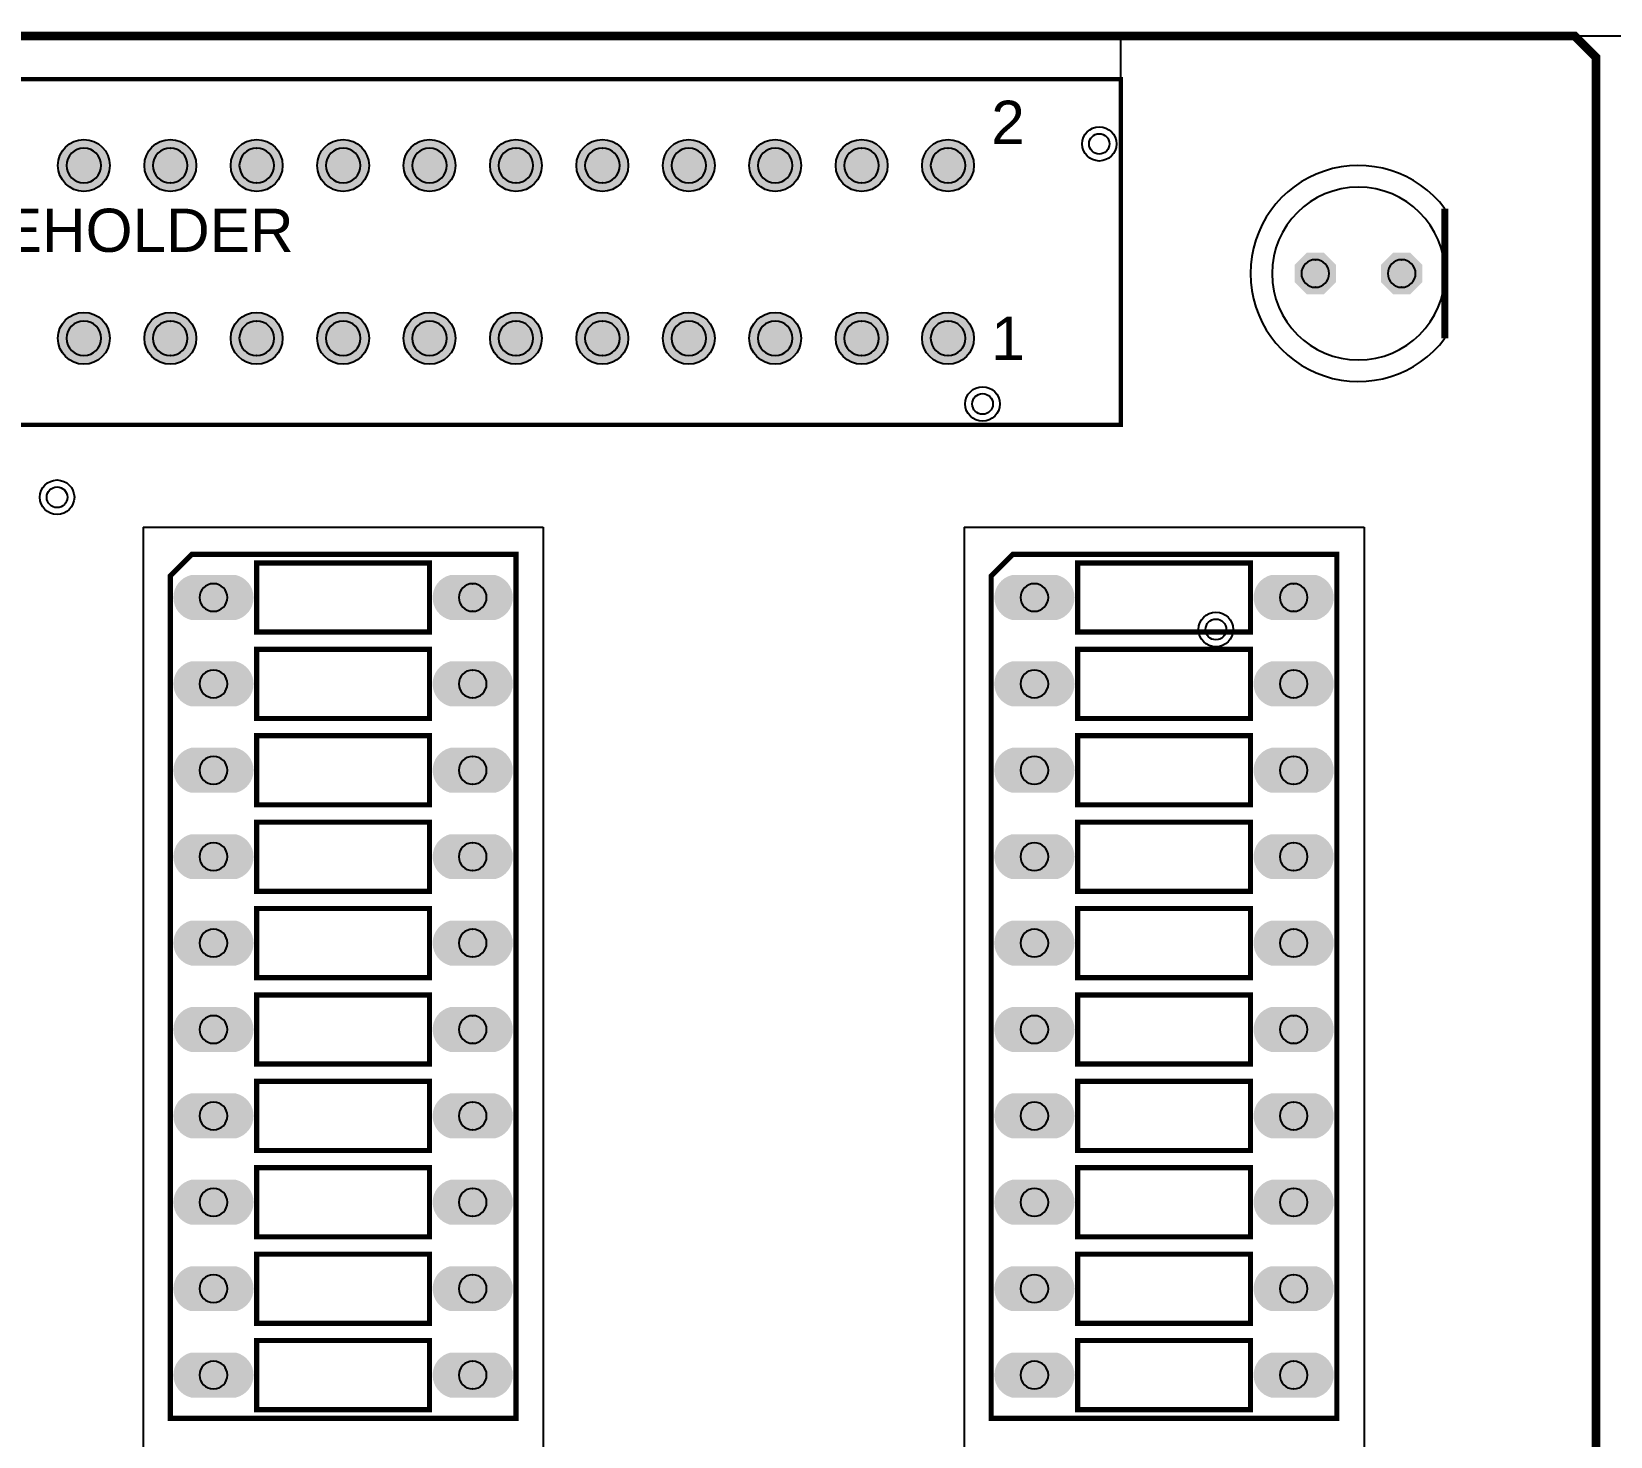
# Model space of a CAD drawing. Header units: millimetres. Extents: x -269 to 152, y -111 to 76.
# Drawn here: x 57.76 to 104.17, y -11.16 to 30.14 of the extents above; entities that cross this region are included whole.
import ezdxf

# ---------------------------------------------------------------- set-up
doc = ezdxf.new("R2010")
doc.units = ezdxf.units.MM
doc.layers.get('0').update_dxf_attribs({"color": 18, "lineweight": 25, "true_color": 0x000000})
doc.layers.add('iBOLIT', color=1, linetype='Continuous', lineweight=25, true_color=0xff0000)
doc.styles.add('textstyle11', font='arial.ttf')
doc.styles.add('textstyle12', font='arial.ttf')
doc.styles.add('textstyle13', font='arial.ttf')

msp = doc.modelspace()

# ---------------------------------------------------------------- hatches: boundary and pattern name
at = {"layer": 'iBOLIT', "transparency": 33554687}
h = msp.add_hatch(color=256, dxfattribs=at)
edge = h.paths.add_edge_path(flags=0)
edge.add_arc((59.30002000000007, 26.20483000000013), 0.7619999999999999, 180, 360)
edge.add_arc((59.30002000000007, 26.20483000000013), 0.7619999999999999, 0, 180)
h = msp.add_hatch(color=256, dxfattribs=at)
edge = h.paths.add_edge_path(flags=0)
edge.add_arc((61.84002000000008, 26.20483000000013), 0.7619999999999999, 180, 360)
edge.add_arc((61.84002000000008, 26.20483000000013), 0.7619999999999999, 0, 180)
h = msp.add_hatch(color=256, dxfattribs=at)
edge = h.paths.add_edge_path(flags=0)
edge.add_arc((64.38002000000009, 26.20483000000013), 0.7619999999999999, 180, 360)
edge.add_arc((64.38002000000009, 26.20483000000013), 0.7619999999999999, 0, 180)
h = msp.add_hatch(color=256, dxfattribs=at)
edge = h.paths.add_edge_path(flags=0)
edge.add_arc((66.91976600000008, 26.20483000000013), 0.7619999999999999, 180, 360)
edge.add_arc((66.91976600000008, 26.20483000000013), 0.7619999999999999, 0, 180)
h = msp.add_hatch(color=256, dxfattribs=at)
edge = h.paths.add_edge_path(flags=0)
edge.add_arc((69.45976600000007, 26.20483000000013), 0.7619999999999999, 180, 360)
edge.add_arc((69.45976600000007, 26.20483000000013), 0.7619999999999999, 0, 180)
h = msp.add_hatch(color=256, dxfattribs=at)
edge = h.paths.add_edge_path(flags=0)
edge.add_arc((71.99976600000008, 26.20483000000013), 0.7619999999999999, 180, 360)
edge.add_arc((71.99976600000008, 26.20483000000013), 0.7619999999999999, 0, 180)
h = msp.add_hatch(color=256, dxfattribs=at)
edge = h.paths.add_edge_path(flags=0)
edge.add_arc((74.53976600000007, 26.20483000000013), 0.7619999999999999, 180, 360)
edge.add_arc((74.53976600000007, 26.20483000000013), 0.7619999999999999, 0, 180)
h = msp.add_hatch(color=256, dxfattribs=at)
edge = h.paths.add_edge_path(flags=0)
edge.add_arc((77.07976600000008, 26.20483000000013), 0.7619999999999999, 180, 360)
edge.add_arc((77.07976600000008, 26.20483000000013), 0.7619999999999999, 0, 180)
h = msp.add_hatch(color=256, dxfattribs=at)
edge = h.paths.add_edge_path(flags=0)
edge.add_arc((79.61976600000007, 26.20483000000013), 0.7619999999999999, 180, 360)
edge.add_arc((79.61976600000007, 26.20483000000013), 0.7619999999999999, 0, 180)
h = msp.add_hatch(color=256, dxfattribs=at)
edge = h.paths.add_edge_path(flags=0)
edge.add_arc((82.15976600000008, 26.20483000000013), 0.7619999999999999, 180, 360)
edge.add_arc((82.15976600000008, 26.20483000000013), 0.7619999999999999, 0, 180)
h = msp.add_hatch(color=256, dxfattribs=at)
edge = h.paths.add_edge_path(flags=0)
edge.add_arc((84.69976600000007, 26.20483000000013), 0.7619999999999999, 180, 360)
edge.add_arc((84.69976600000007, 26.20483000000013), 0.7619999999999999, 0, 180)
for points in [[(96.10487400000008, 23.28256000000005), (95.74749600000008, 23.63993800000004), (95.24203600000007, 23.63993800000004), (94.88465800000006, 23.28256000000005), (94.88465800000006, 22.77710000000002), (95.24203600000007, 22.41972200000002), (95.74749600000008, 22.41972200000002), (96.10487400000008, 22.77710000000002)], [(98.64487400000007, 23.28256000000005), (98.28749600000009, 23.63993800000004), (97.78203600000008, 23.63993800000004), (97.42465800000005, 23.28256000000005), (97.42465800000005, 22.77710000000002), (97.78203600000008, 22.41972200000002), (98.28749600000009, 22.41972200000002), (98.64487400000007, 22.77710000000002)]]:
    msp.add_hatch(color=256, dxfattribs=at).paths.add_polyline_path(points, flags=0)
h = msp.add_hatch(color=256, dxfattribs=at)
edge = h.paths.add_edge_path(flags=0)
edge.add_arc((59.30002000000007, 21.12483000000003), 0.7619999999999999, 180, 360)
edge.add_arc((59.30002000000007, 21.12483000000003), 0.7619999999999999, 0, 180)
h = msp.add_hatch(color=256, dxfattribs=at)
edge = h.paths.add_edge_path(flags=0)
edge.add_arc((61.84002000000008, 21.12483000000003), 0.7619999999999999, 180, 360)
edge.add_arc((61.84002000000008, 21.12483000000003), 0.7619999999999999, 0, 180)
h = msp.add_hatch(color=256, dxfattribs=at)
edge = h.paths.add_edge_path(flags=0)
edge.add_arc((64.38002000000009, 21.12483000000003), 0.7619999999999999, 180, 360)
edge.add_arc((64.38002000000009, 21.12483000000003), 0.7619999999999999, 0, 180)
h = msp.add_hatch(color=256, dxfattribs=at)
edge = h.paths.add_edge_path(flags=0)
edge.add_arc((66.91976600000008, 21.12483000000003), 0.7619999999999999, 180, 360)
edge.add_arc((66.91976600000008, 21.12483000000003), 0.7619999999999999, 0, 180)
h = msp.add_hatch(color=256, dxfattribs=at)
edge = h.paths.add_edge_path(flags=0)
edge.add_arc((69.45976600000007, 21.12483000000003), 0.7619999999999999, 180, 360)
edge.add_arc((69.45976600000007, 21.12483000000003), 0.7619999999999999, 0, 180)
h = msp.add_hatch(color=256, dxfattribs=at)
edge = h.paths.add_edge_path(flags=0)
edge.add_arc((71.99976600000008, 21.12483000000003), 0.7619999999999999, 180, 360)
edge.add_arc((71.99976600000008, 21.12483000000003), 0.7619999999999999, 0, 180)
h = msp.add_hatch(color=256, dxfattribs=at)
edge = h.paths.add_edge_path(flags=0)
edge.add_arc((74.53976600000007, 21.12483000000003), 0.7619999999999999, 180, 360)
edge.add_arc((74.53976600000007, 21.12483000000003), 0.7619999999999999, 0, 180)
h = msp.add_hatch(color=256, dxfattribs=at)
edge = h.paths.add_edge_path(flags=0)
edge.add_arc((77.07976600000008, 21.12483000000003), 0.7619999999999999, 180, 360)
edge.add_arc((77.07976600000008, 21.12483000000003), 0.7619999999999999, 0, 180)
h = msp.add_hatch(color=256, dxfattribs=at)
edge = h.paths.add_edge_path(flags=0)
edge.add_arc((79.61976600000007, 21.12483000000003), 0.7619999999999999, 180, 360)
edge.add_arc((79.61976600000007, 21.12483000000003), 0.7619999999999999, 0, 180)
h = msp.add_hatch(color=256, dxfattribs=at)
edge = h.paths.add_edge_path(flags=0)
edge.add_arc((82.15976600000008, 21.12483000000003), 0.7619999999999999, 180, 360)
edge.add_arc((82.15976600000008, 21.12483000000003), 0.7619999999999999, 0, 180)
h = msp.add_hatch(color=256, dxfattribs=at)
edge = h.paths.add_edge_path(flags=0)
edge.add_arc((84.69976600000007, 21.12483000000003), 0.7619999999999999, 180, 360)
edge.add_arc((84.69976600000007, 21.12483000000003), 0.7619999999999999, 0, 180)
h = msp.add_hatch(color=256, dxfattribs=at)
edge = h.paths.add_edge_path(flags=0)
edge.add_arc((62.61070522411778, 13.50483000000004), 0.6797621712253882, 103.70794802555469, 256.2920519744453, ccw=False)
edge.add_line((62.44962000000007, 14.16523000000004), (63.77042000000009, 14.16523000000004))
edge.add_arc((63.60933477588236, 13.50483000000004), 0.6797621712253882, -76.29205197444543, 76.29205197444543, ccw=False)
edge.add_line((63.77042000000007, 12.84443000000004), (62.44962000000007, 12.84443000000004))
h = msp.add_hatch(color=256, dxfattribs=at)
edge = h.paths.add_edge_path(flags=0)
edge.add_arc((70.23045122411777, 13.50483000000004), 0.6797621712253882, 103.70794802555469, 256.2920519744453, ccw=False)
edge.add_line((70.06936600000006, 14.16523000000004), (71.3901660000001, 14.16523000000004))
edge.add_arc((71.22908077588238, 13.50483000000004), 0.6797621712253882, -76.29205197444543, 76.29205197444543, ccw=False)
edge.add_line((71.3901660000001, 12.84443000000004), (70.06936600000006, 12.84443000000004))
h = msp.add_hatch(color=256, dxfattribs=at)
edge = h.paths.add_edge_path(flags=0)
edge.add_arc((86.74045122411778, 13.50483000000004), 0.6797621712253882, 103.70794802555469, 256.2920519744453, ccw=False)
edge.add_line((86.57936600000006, 14.16523000000004), (87.9001660000001, 14.16523000000004))
edge.add_arc((87.73908077588237, 13.50483000000004), 0.6797621712253882, -76.29205197444543, 76.29205197444543, ccw=False)
edge.add_line((87.90016600000008, 12.84443000000004), (86.57936600000006, 12.84443000000004))
h = msp.add_hatch(color=256, dxfattribs=at)
edge = h.paths.add_edge_path(flags=0)
edge.add_arc((94.36045122411777, 13.50483000000004), 0.6797621712253882, 103.70794802555469, 256.2920519744453, ccw=False)
edge.add_line((94.19936600000005, 14.16523000000004), (95.52016600000009, 14.16523000000004))
edge.add_arc((95.35908077588236, 13.50483000000004), 0.6797621712253882, -76.29205197444543, 76.29205197444543, ccw=False)
edge.add_line((95.52016600000007, 12.84443000000004), (94.19936600000005, 12.84443000000004))
h = msp.add_hatch(color=256, dxfattribs=at)
edge = h.paths.add_edge_path(flags=0)
edge.add_arc((62.61070522411778, 10.96483000000003), 0.6797621712253882, 103.70794802555469, 256.2920519744453, ccw=False)
edge.add_line((62.44962000000007, 11.62523000000003), (63.77042000000009, 11.62523000000003))
edge.add_arc((63.60933477588236, 10.96483000000003), 0.6797621712253882, -76.29205197444543, 76.29205197444543, ccw=False)
edge.add_line((63.77042000000007, 10.30443000000003), (62.44962000000007, 10.30443000000003))
h = msp.add_hatch(color=256, dxfattribs=at)
edge = h.paths.add_edge_path(flags=0)
edge.add_arc((70.23045122411777, 10.96483000000003), 0.6797621712253882, 103.70794802555469, 256.2920519744453, ccw=False)
edge.add_line((70.06936600000006, 11.62523000000003), (71.3901660000001, 11.62523000000003))
edge.add_arc((71.22908077588238, 10.96483000000003), 0.6797621712253882, -76.29205197444543, 76.29205197444543, ccw=False)
edge.add_line((71.3901660000001, 10.30443000000003), (70.06936600000006, 10.30443000000003))
h = msp.add_hatch(color=256, dxfattribs=at)
edge = h.paths.add_edge_path(flags=0)
edge.add_arc((86.74045122411778, 10.96483000000003), 0.6797621712253882, 103.70794802555469, 256.2920519744453, ccw=False)
edge.add_line((86.57936600000006, 11.62523000000003), (87.9001660000001, 11.62523000000003))
edge.add_arc((87.73908077588237, 10.96483000000003), 0.6797621712253882, -76.29205197444543, 76.29205197444543, ccw=False)
edge.add_line((87.90016600000008, 10.30443000000003), (86.57936600000006, 10.30443000000003))
h = msp.add_hatch(color=256, dxfattribs=at)
edge = h.paths.add_edge_path(flags=0)
edge.add_arc((94.36045122411777, 10.96483000000003), 0.6797621712253882, 103.70794802555469, 256.2920519744453, ccw=False)
edge.add_line((94.19936600000005, 11.62523000000003), (95.52016600000009, 11.62523000000003))
edge.add_arc((95.35908077588236, 10.96483000000003), 0.6797621712253882, -76.29205197444543, 76.29205197444543, ccw=False)
edge.add_line((95.52016600000007, 10.30443000000003), (94.19936600000005, 10.30443000000003))
h = msp.add_hatch(color=256, dxfattribs=at)
edge = h.paths.add_edge_path(flags=0)
edge.add_arc((62.61070522411778, 8.424830000000043), 0.6797621712253882, 103.70794802555469, 256.2920519744453, ccw=False)
edge.add_line((62.44962000000007, 9.085230000000044), (63.77042000000009, 9.085230000000038))
edge.add_arc((63.60933477588236, 8.424830000000043), 0.6797621712253882, -76.29205197444543, 76.29205197444543, ccw=False)
edge.add_line((63.77042000000007, 7.764430000000042), (62.44962000000007, 7.764430000000042))
h = msp.add_hatch(color=256, dxfattribs=at)
edge = h.paths.add_edge_path(flags=0)
edge.add_arc((70.23045122411777, 8.424830000000043), 0.6797621712253882, 103.70794802555469, 256.2920519744453, ccw=False)
edge.add_line((70.06936600000006, 9.085230000000044), (71.3901660000001, 9.085230000000038))
edge.add_arc((71.22908077588238, 8.424830000000043), 0.6797621712253882, -76.29205197444543, 76.29205197444543, ccw=False)
edge.add_line((71.3901660000001, 7.764430000000042), (70.06936600000006, 7.764430000000042))
h = msp.add_hatch(color=256, dxfattribs=at)
edge = h.paths.add_edge_path(flags=0)
edge.add_arc((86.74045122411778, 8.424830000000043), 0.6797621712253882, 103.70794802555469, 256.2920519744453, ccw=False)
edge.add_line((86.57936600000006, 9.085230000000044), (87.9001660000001, 9.085230000000038))
edge.add_arc((87.73908077588237, 8.424830000000043), 0.6797621712253882, -76.29205197444543, 76.29205197444543, ccw=False)
edge.add_line((87.90016600000008, 7.764430000000042), (86.57936600000006, 7.764430000000042))
h = msp.add_hatch(color=256, dxfattribs=at)
edge = h.paths.add_edge_path(flags=0)
edge.add_arc((94.36045122411777, 8.424830000000043), 0.6797621712253882, 103.70794802555469, 256.2920519744453, ccw=False)
edge.add_line((94.19936600000005, 9.085230000000044), (95.52016600000009, 9.085230000000038))
edge.add_arc((95.35908077588236, 8.424830000000043), 0.6797621712253882, -76.29205197444543, 76.29205197444543, ccw=False)
edge.add_line((95.52016600000007, 7.764430000000042), (94.19936600000005, 7.764430000000042))
h = msp.add_hatch(color=256, dxfattribs=at)
edge = h.paths.add_edge_path(flags=0)
edge.add_arc((62.61070522411778, 5.884830000000036), 0.6797621712253882, 103.70794802555469, 256.2920519744453, ccw=False)
edge.add_line((62.44962000000007, 6.545230000000037), (63.77042000000009, 6.545230000000032))
edge.add_arc((63.60933477588236, 5.884830000000036), 0.6797621712253882, -76.29205197444543, 76.29205197444543, ccw=False)
edge.add_line((63.77042000000007, 5.224430000000035), (62.44962000000007, 5.224430000000035))
h = msp.add_hatch(color=256, dxfattribs=at)
edge = h.paths.add_edge_path(flags=0)
edge.add_arc((70.23045122411777, 5.884830000000036), 0.6797621712253882, 103.70794802555469, 256.2920519744453, ccw=False)
edge.add_line((70.06936600000006, 6.545230000000037), (71.3901660000001, 6.545230000000032))
edge.add_arc((71.22908077588238, 5.884830000000036), 0.6797621712253882, -76.29205197444543, 76.29205197444543, ccw=False)
edge.add_line((71.3901660000001, 5.224430000000035), (70.06936600000006, 5.224430000000035))
h = msp.add_hatch(color=256, dxfattribs=at)
edge = h.paths.add_edge_path(flags=0)
edge.add_arc((86.74045122411778, 5.884830000000036), 0.6797621712253882, 103.70794802555469, 256.2920519744453, ccw=False)
edge.add_line((86.57936600000006, 6.545230000000037), (87.9001660000001, 6.545230000000032))
edge.add_arc((87.73908077588237, 5.884830000000036), 0.6797621712253882, -76.29205197444543, 76.29205197444543, ccw=False)
edge.add_line((87.90016600000008, 5.224430000000035), (86.57936600000006, 5.224430000000035))
h = msp.add_hatch(color=256, dxfattribs=at)
edge = h.paths.add_edge_path(flags=0)
edge.add_arc((94.36045122411777, 5.884830000000036), 0.6797621712253882, 103.70794802555469, 256.2920519744453, ccw=False)
edge.add_line((94.19936600000005, 6.545230000000037), (95.52016600000009, 6.545230000000032))
edge.add_arc((95.35908077588236, 5.884830000000036), 0.6797621712253882, -76.29205197444543, 76.29205197444543, ccw=False)
edge.add_line((95.52016600000007, 5.224430000000035), (94.19936600000005, 5.224430000000035))
h = msp.add_hatch(color=256, dxfattribs=at)
edge = h.paths.add_edge_path(flags=0)
edge.add_arc((62.61070522411778, 3.344830000000044), 0.6797621712253882, 103.70794802555469, 256.2920519744453, ccw=False)
edge.add_line((62.44962000000007, 4.005230000000044), (63.77042000000009, 4.00523000000004))
edge.add_arc((63.60933477588236, 3.344830000000044), 0.6797621712253882, -76.29205197444543, 76.29205197444543, ccw=False)
edge.add_line((63.77042000000007, 2.684430000000043), (62.44962000000007, 2.684430000000043))
h = msp.add_hatch(color=256, dxfattribs=at)
edge = h.paths.add_edge_path(flags=0)
edge.add_arc((70.23045122411777, 3.344830000000044), 0.6797621712253882, 103.70794802555469, 256.2920519744453, ccw=False)
edge.add_line((70.06936600000006, 4.005230000000044), (71.3901660000001, 4.00523000000004))
edge.add_arc((71.22908077588238, 3.344830000000044), 0.6797621712253882, -76.29205197444543, 76.29205197444543, ccw=False)
edge.add_line((71.3901660000001, 2.684430000000043), (70.06936600000006, 2.684430000000043))
h = msp.add_hatch(color=256, dxfattribs=at)
edge = h.paths.add_edge_path(flags=0)
edge.add_arc((86.74045122411778, 3.344830000000044), 0.6797621712253882, 103.70794802555469, 256.2920519744453, ccw=False)
edge.add_line((86.57936600000006, 4.005230000000044), (87.9001660000001, 4.00523000000004))
edge.add_arc((87.73908077588237, 3.344830000000044), 0.6797621712253882, -76.29205197444543, 76.29205197444543, ccw=False)
edge.add_line((87.90016600000008, 2.684430000000043), (86.57936600000006, 2.684430000000043))
h = msp.add_hatch(color=256, dxfattribs=at)
edge = h.paths.add_edge_path(flags=0)
edge.add_arc((94.36045122411777, 3.344830000000044), 0.6797621712253882, 103.70794802555469, 256.2920519744453, ccw=False)
edge.add_line((94.19936600000005, 4.005230000000044), (95.52016600000009, 4.00523000000004))
edge.add_arc((95.35908077588236, 3.344830000000044), 0.6797621712253882, -76.29205197444543, 76.29205197444543, ccw=False)
edge.add_line((95.52016600000007, 2.684430000000043), (94.19936600000005, 2.684430000000043))
h = msp.add_hatch(color=256, dxfattribs=at)
edge = h.paths.add_edge_path(flags=0)
edge.add_arc((62.61070522411778, 0.8048300000000381), 0.6797621712253882, 103.70794802555469, 256.2920519744453, ccw=False)
edge.add_line((62.44962000000007, 1.465230000000039), (63.77042000000009, 1.465230000000034))
edge.add_arc((63.60933477588236, 0.8048300000000381), 0.6797621712253882, -76.29205197444543, 76.29205197444543, ccw=False)
edge.add_line((63.77042000000007, 0.1444300000000371), (62.44962000000007, 0.1444300000000376))
h = msp.add_hatch(color=256, dxfattribs=at)
edge = h.paths.add_edge_path(flags=0)
edge.add_arc((70.23045122411777, 0.8048300000000381), 0.6797621712253882, 103.70794802555469, 256.2920519744453, ccw=False)
edge.add_line((70.06936600000006, 1.465230000000039), (71.3901660000001, 1.465230000000034))
edge.add_arc((71.22908077588238, 0.8048300000000381), 0.6797621712253882, -76.29205197444543, 76.29205197444543, ccw=False)
edge.add_line((71.3901660000001, 0.1444300000000371), (70.06936600000006, 0.1444300000000376))
h = msp.add_hatch(color=256, dxfattribs=at)
edge = h.paths.add_edge_path(flags=0)
edge.add_arc((86.74045122411778, 0.8048300000000381), 0.6797621712253882, 103.70794802555469, 256.2920519744453, ccw=False)
edge.add_line((86.57936600000006, 1.465230000000039), (87.9001660000001, 1.465230000000034))
edge.add_arc((87.73908077588237, 0.8048300000000381), 0.6797621712253882, -76.29205197444543, 76.29205197444543, ccw=False)
edge.add_line((87.90016600000008, 0.1444300000000371), (86.57936600000006, 0.1444300000000376))
h = msp.add_hatch(color=256, dxfattribs=at)
edge = h.paths.add_edge_path(flags=0)
edge.add_arc((94.36045122411777, 0.8048300000000381), 0.6797621712253882, 103.70794802555469, 256.2920519744453, ccw=False)
edge.add_line((94.19936600000005, 1.465230000000039), (95.52016600000009, 1.465230000000034))
edge.add_arc((95.35908077588236, 0.8048300000000381), 0.6797621712253882, -76.29205197444543, 76.29205197444543, ccw=False)
edge.add_line((95.52016600000007, 0.1444300000000371), (94.19936600000005, 0.1444300000000376))
h = msp.add_hatch(color=256, dxfattribs=at)
edge = h.paths.add_edge_path(flags=0)
edge.add_arc((62.61070522411778, -1.735169999999968), 0.6797621712253882, 103.70794802555469, 256.2920519744453, ccw=False)
edge.add_line((62.44962000000007, -1.074769999999967), (63.77042000000009, -1.074769999999958))
edge.add_arc((63.60933477588236, -1.735169999999968), 0.6797621712253882, -76.29205197444543, 76.29205197444543, ccw=False)
edge.add_line((63.77042000000007, -2.395569999999969), (62.44962000000007, -2.395569999999968))
h = msp.add_hatch(color=256, dxfattribs=at)
edge = h.paths.add_edge_path(flags=0)
edge.add_arc((70.23045122411777, -1.735169999999968), 0.6797621712253882, 103.70794802555469, 256.2920519744453, ccw=False)
edge.add_line((70.06936600000006, -1.074769999999967), (71.3901660000001, -1.074769999999958))
edge.add_arc((71.22908077588238, -1.735169999999968), 0.6797621712253882, -76.29205197444543, 76.29205197444543, ccw=False)
edge.add_line((71.3901660000001, -2.395569999999969), (70.06936600000006, -2.395569999999968))
h = msp.add_hatch(color=256, dxfattribs=at)
edge = h.paths.add_edge_path(flags=0)
edge.add_arc((86.74045122411778, -1.735169999999968), 0.6797621712253882, 103.70794802555469, 256.2920519744453, ccw=False)
edge.add_line((86.57936600000006, -1.074769999999967), (87.9001660000001, -1.074769999999958))
edge.add_arc((87.73908077588237, -1.735169999999968), 0.6797621712253882, -76.29205197444543, 76.29205197444543, ccw=False)
edge.add_line((87.90016600000008, -2.395569999999969), (86.57936600000006, -2.395569999999968))
h = msp.add_hatch(color=256, dxfattribs=at)
edge = h.paths.add_edge_path(flags=0)
edge.add_arc((94.36045122411777, -1.735169999999968), 0.6797621712253882, 103.70794802555469, 256.2920519744453, ccw=False)
edge.add_line((94.19936600000005, -1.074769999999967), (95.52016600000009, -1.074769999999958))
edge.add_arc((95.35908077588236, -1.735169999999968), 0.6797621712253882, -76.29205197444543, 76.29205197444543, ccw=False)
edge.add_line((95.52016600000007, -2.395569999999969), (94.19936600000005, -2.395569999999968))
h = msp.add_hatch(color=256, dxfattribs=at)
edge = h.paths.add_edge_path(flags=0)
edge.add_arc((62.61070522411778, -4.27516999999996), 0.6797621712253882, 103.70794802555469, 256.2920519744453, ccw=False)
edge.add_line((62.44962000000007, -3.61476999999996), (63.77042000000009, -3.614769999999965))
edge.add_arc((63.60933477588236, -4.27516999999996), 0.6797621712253882, -76.29205197444543, 76.29205197444543, ccw=False)
edge.add_line((63.77042000000007, -4.935569999999961), (62.44962000000007, -4.935569999999961))
h = msp.add_hatch(color=256, dxfattribs=at)
edge = h.paths.add_edge_path(flags=0)
edge.add_arc((70.23045122411777, -4.27516999999996), 0.6797621712253882, 103.70794802555469, 256.2920519744453, ccw=False)
edge.add_line((70.06936600000006, -3.61476999999996), (71.3901660000001, -3.614769999999965))
edge.add_arc((71.22908077588238, -4.27516999999996), 0.6797621712253882, -76.29205197444543, 76.29205197444543, ccw=False)
edge.add_line((71.3901660000001, -4.935569999999961), (70.06936600000006, -4.935569999999961))
h = msp.add_hatch(color=256, dxfattribs=at)
edge = h.paths.add_edge_path(flags=0)
edge.add_arc((86.74045122411778, -4.27516999999996), 0.6797621712253882, 103.70794802555469, 256.2920519744453, ccw=False)
edge.add_line((86.57936600000006, -3.61476999999996), (87.9001660000001, -3.614769999999965))
edge.add_arc((87.73908077588237, -4.27516999999996), 0.6797621712253882, -76.29205197444543, 76.29205197444543, ccw=False)
edge.add_line((87.90016600000008, -4.935569999999961), (86.57936600000006, -4.935569999999961))
h = msp.add_hatch(color=256, dxfattribs=at)
edge = h.paths.add_edge_path(flags=0)
edge.add_arc((94.36045122411777, -4.27516999999996), 0.6797621712253882, 103.70794802555469, 256.2920519744453, ccw=False)
edge.add_line((94.19936600000005, -3.61476999999996), (95.52016600000009, -3.614769999999965))
edge.add_arc((95.35908077588236, -4.27516999999996), 0.6797621712253882, -76.29205197444543, 76.29205197444543, ccw=False)
edge.add_line((95.52016600000007, -4.935569999999961), (94.19936600000005, -4.935569999999961))
h = msp.add_hatch(color=256, dxfattribs=at)
edge = h.paths.add_edge_path(flags=0)
edge.add_arc((62.61070522411778, -6.814915999999954), 0.6797621712253882, 103.70794802555469, 256.2920519744453, ccw=False)
edge.add_line((62.44962000000007, -6.154515999999953), (63.77042000000009, -6.154515999999958))
edge.add_arc((63.60933477588236, -6.814915999999954), 0.6797621712253882, -76.29205197444543, 76.29205197444543, ccw=False)
edge.add_line((63.77042000000007, -7.475315999999955), (62.44962000000007, -7.475315999999955))
h = msp.add_hatch(color=256, dxfattribs=at)
edge = h.paths.add_edge_path(flags=0)
edge.add_arc((70.23045122411777, -6.814915999999954), 0.6797621712253882, 103.70794802555469, 256.2920519744453, ccw=False)
edge.add_line((70.06936600000006, -6.154515999999953), (71.3901660000001, -6.154515999999958))
edge.add_arc((71.22908077588238, -6.814915999999954), 0.6797621712253882, -76.29205197444543, 76.29205197444543, ccw=False)
edge.add_line((71.3901660000001, -7.475315999999955), (70.06936600000006, -7.475315999999955))
h = msp.add_hatch(color=256, dxfattribs=at)
edge = h.paths.add_edge_path(flags=0)
edge.add_arc((86.74045122411778, -6.814915999999954), 0.6797621712253882, 103.70794802555469, 256.2920519744453, ccw=False)
edge.add_line((86.57936600000006, -6.154515999999953), (87.9001660000001, -6.154515999999958))
edge.add_arc((87.73908077588237, -6.814915999999954), 0.6797621712253882, -76.29205197444543, 76.29205197444543, ccw=False)
edge.add_line((87.90016600000008, -7.475315999999955), (86.57936600000006, -7.475315999999955))
h = msp.add_hatch(color=256, dxfattribs=at)
edge = h.paths.add_edge_path(flags=0)
edge.add_arc((94.36045122411777, -6.814915999999954), 0.6797621712253882, 103.70794802555469, 256.2920519744453, ccw=False)
edge.add_line((94.19936600000005, -6.154515999999953), (95.52016600000009, -6.154515999999958))
edge.add_arc((95.35908077588236, -6.814915999999954), 0.6797621712253882, -76.29205197444543, 76.29205197444543, ccw=False)
edge.add_line((95.52016600000007, -7.475315999999955), (94.19936600000005, -7.475315999999955))
h = msp.add_hatch(color=256, dxfattribs=at)
edge = h.paths.add_edge_path(flags=0)
edge.add_arc((62.61070522411778, -9.354915999999953), 0.6797621712253882, 103.70794802555469, 256.2920519744453, ccw=False)
edge.add_line((62.44962000000007, -8.694515999999952), (63.77042000000009, -8.694515999999958))
edge.add_arc((63.60933477588236, -9.354915999999953), 0.6797621712253882, -76.29205197444543, 76.29205197444543, ccw=False)
edge.add_line((63.77042000000007, -10.01531599999995), (62.44962000000007, -10.01531599999995))
h = msp.add_hatch(color=256, dxfattribs=at)
edge = h.paths.add_edge_path(flags=0)
edge.add_arc((70.23045122411777, -9.354915999999953), 0.6797621712253882, 103.70794802555469, 256.2920519744453, ccw=False)
edge.add_line((70.06936600000006, -8.694515999999952), (71.3901660000001, -8.694515999999958))
edge.add_arc((71.22908077588238, -9.354915999999953), 0.6797621712253882, -76.29205197444543, 76.29205197444543, ccw=False)
edge.add_line((71.3901660000001, -10.01531599999995), (70.06936600000006, -10.01531599999995))
h = msp.add_hatch(color=256, dxfattribs=at)
edge = h.paths.add_edge_path(flags=0)
edge.add_arc((86.74045122411778, -9.354915999999953), 0.6797621712253882, 103.70794802555469, 256.2920519744453, ccw=False)
edge.add_line((86.57936600000006, -8.694515999999952), (87.9001660000001, -8.694515999999958))
edge.add_arc((87.73908077588237, -9.354915999999953), 0.6797621712253882, -76.29205197444543, 76.29205197444543, ccw=False)
edge.add_line((87.90016600000008, -10.01531599999995), (86.57936600000006, -10.01531599999995))
h = msp.add_hatch(color=256, dxfattribs=at)
edge = h.paths.add_edge_path(flags=0)
edge.add_arc((94.36045122411777, -9.354915999999953), 0.6797621712253882, 103.70794802555469, 256.2920519744453, ccw=False)
edge.add_line((94.19936600000005, -8.694515999999952), (95.52016600000009, -8.694515999999958))
edge.add_arc((95.35908077588236, -9.354915999999953), 0.6797621712253882, -76.29205197444543, 76.29205197444543, ccw=False)
edge.add_line((95.52016600000007, -10.01531599999995), (94.19936600000005, -10.01531599999995))

# ---------------------------------------------------------------- linework, layer by layer
for p, q in [((89.77976600000007, 18.58483000000004), (89.77976600000007, 30.03749519103819)), ((89.77976600000007, 30.01483000000013), (106.5, 30.01483000000013)), ((18.66002000000009, 18.58483000000004), (89.77976600000007, 18.58483000000004)), ((61.04002000000008, 15.57483000000004), (61.04002000000008, -44.19091599999994)), ((61.04002000000008, 15.57483000000004), (72.79976600000008, 15.57483000000004)), ((72.79976600000008, 15.57483000000004), (72.79976600000008, -44.19091599999994)), ((85.16976600000008, 15.57483000000004), (85.16976600000008, -44.19091599999994)), ((85.16976600000008, 15.57483000000004), (96.92976600000004, 15.57483000000004)), ((96.92976600000006, 15.57483000000004), (96.92976600000006, -44.19091599999994))]:
    msp.add_line(p, q)
at = {"layer": 'iBOLIT'}
for points, const_width in [([(14.21502000000009, -55.70991599999995), (14.85002000000009, -56.34491599999995), (25.96252000000009, -56.34491599999995), (26.59752000000009, -56.97991599999995), (26.59752000000009, -68.40991599999994), (27.23252000000009, -69.04491599999994), (91.36726600000007, -69.04491599999994), (92.00226600000006, -68.40991599999994), (92.00226600000006, -56.97991599999995), (92.63726600000007, -56.34491599999995), (103.1147660000001, -56.34491599999995), (103.7497660000001, -55.70991599999995), (103.7497660000001, 29.37983000000013), (103.1147660000001, 30.01483000000013), (5.325020000000091, 30.01483000000013), (4.690020000000093, 29.37983000000013), (4.690020000000093, -46.81991599999995), (5.325020000000091, -47.45491599999995), (13.58002000000009, -47.45491599999995), (14.21502000000009, -48.08991599999995), (14.21502000000009, -55.70991599999995)], 0.2539999999999999), ([(18.66002000000009, 28.74483000000012), (89.77976600000007, 28.74483000000012), (89.77976600000007, 18.58483000000004), (18.66002000000009, 18.58483000000004), (18.66002000000009, 28.74483000000012)], 0.127), ([(61.84002000000008, -10.62491599999996), (61.84002000000008, 14.13983000000003), (62.47502000000009, 14.77483000000004), (71.99976600000008, 14.77483000000004), (71.99976600000008, -10.62491599999996), (61.84002000000008, -10.62491599999996)], 0.1524), ([(85.96976600000008, -10.62491599999996), (85.96976600000008, 14.13983000000003), (86.60476600000007, 14.77483000000004), (96.12976600000006, 14.77483000000004), (96.12976600000006, -10.62491599999996), (85.96976600000008, -10.62491599999996)], 0.1524), ([(69.45976600000007, 14.52083000000003), (69.45976600000007, 12.48883000000004), (64.38002000000009, 12.48883000000004), (64.38002000000009, 14.52083000000003), (69.45976600000007, 14.52083000000003)], 0.1524), ([(93.58976600000007, 14.52083000000003), (93.58976600000007, 12.48883000000004), (88.50976600000007, 12.48883000000004), (88.50976600000007, 14.52083000000003), (93.58976600000007, 14.52083000000003)], 0.1524), ([(69.45976600000007, 11.98083000000004), (69.45976600000007, 9.948830000000044), (64.38002000000009, 9.948830000000044), (64.38002000000009, 11.98083000000004), (69.45976600000007, 11.98083000000004)], 0.1524), ([(93.58976600000007, 11.98083000000004), (93.58976600000007, 9.948830000000044), (88.50976600000007, 9.948830000000044), (88.50976600000007, 11.98083000000004), (93.58976600000007, 11.98083000000004)], 0.1524), ([(69.45976600000007, 9.440830000000034), (69.45976600000007, 7.408830000000037), (64.38002000000009, 7.408830000000037), (64.38002000000009, 9.440830000000034), (69.45976600000007, 9.440830000000034)], 0.1524), ([(93.58976600000007, 9.440830000000034), (93.58976600000007, 7.408830000000037), (88.50976600000007, 7.408830000000037), (88.50976600000007, 9.440830000000034), (93.58976600000007, 9.440830000000034)], 0.1524), ([(69.45976600000007, 6.900830000000042), (64.38002000000009, 6.900830000000042), (64.38002000000009, 4.868830000000031), (69.45976600000007, 4.868830000000031), (69.45976600000007, 6.900830000000042)], 0.1524), ([(93.58976600000007, 6.900830000000042), (88.50976600000007, 6.900830000000042), (88.50976600000007, 4.868830000000031), (93.58976600000007, 4.868830000000031), (93.58976600000007, 6.900830000000042)], 0.1524), ([(69.45976600000007, 4.360830000000036), (64.38002000000009, 4.360830000000036), (64.38002000000009, 2.328830000000039), (69.45976600000007, 2.328830000000039), (69.45976600000007, 4.360830000000036)], 0.1524), ([(93.58976600000007, 4.360830000000036), (88.50976600000007, 4.360830000000036), (88.50976600000007, 2.328830000000039), (93.58976600000007, 2.328830000000039), (93.58976600000007, 4.360830000000036)], 0.1524), ([(69.45976600000007, 1.820830000000043), (64.38002000000009, 1.820830000000043), (64.38002000000009, -0.2111699999999672), (69.45976600000007, -0.2111699999999672), (69.45976600000007, 1.820830000000043)], 0.1524), ([(93.58976600000007, 1.820830000000043), (88.50976600000007, 1.820830000000043), (88.50976600000007, -0.2111699999999672), (93.58976600000007, -0.2111699999999672), (93.58976600000007, 1.820830000000043)], 0.1524), ([(69.45976600000007, -0.7191699999999628), (64.38002000000009, -0.7191699999999628), (64.38002000000009, -2.751169999999959), (69.45976600000007, -2.751169999999959), (69.45976600000007, -0.7191699999999628)], 0.1524), ([(93.58976600000007, -0.7191699999999628), (88.50976600000007, -0.7191699999999628), (88.50976600000007, -2.751169999999959), (93.58976600000007, -2.751169999999959), (93.58976600000007, -0.7191699999999628)], 0.1524), ([(69.45976600000007, -3.259169999999955), (64.38002000000009, -3.259169999999955), (64.38002000000009, -5.291169999999958), (69.45976600000007, -5.291169999999958), (69.45976600000007, -3.259169999999955)], 0.1524), ([(93.58976600000007, -3.259169999999955), (88.50976600000007, -3.259169999999955), (88.50976600000007, -5.291169999999958), (93.58976600000007, -5.291169999999958), (93.58976600000007, -3.259169999999955)], 0.1524), ([(69.45976600000007, -5.798915999999956), (64.38002000000009, -5.798915999999956), (64.38002000000009, -7.830915999999952), (69.45976600000007, -7.830915999999952), (69.45976600000007, -5.798915999999956)], 0.1524), ([(93.58976600000007, -5.798915999999956), (88.50976600000007, -5.798915999999956), (88.50976600000007, -7.830915999999952), (93.58976600000007, -7.830915999999952), (93.58976600000007, -5.798915999999956)], 0.1524), ([(69.45976600000007, -8.338915999999955), (64.38002000000009, -8.338915999999955), (64.38002000000009, -10.37091599999995), (69.45976600000007, -10.37091599999995), (69.45976600000007, -8.338915999999955)], 0.1524), ([(93.58976600000007, -8.338915999999955), (88.50976600000007, -8.338915999999955), (88.50976600000007, -10.37091599999995), (93.58976600000007, -10.37091599999995), (93.58976600000007, -8.338915999999955)], 0.1524)]:
    msp.add_lwpolyline(points, close=True, dxfattribs=dict(at, const_width=const_width))
for points in [[(59.30256000000007, 26.71283000000012), (59.29748000000008, 26.71283000000012)], [(61.84256000000006, 26.71283000000012), (61.83748000000007, 26.71283000000012)], [(64.38256000000007, 26.71283000000012), (64.37748000000008, 26.71283000000012)], [(66.92230600000006, 26.71283000000012), (66.91722600000007, 26.71283000000012)], [(69.46230600000008, 26.71283000000012), (69.45722600000006, 26.71283000000012)], [(72.00230600000009, 26.71283000000012), (71.99722600000007, 26.71283000000012)], [(74.54230600000008, 26.71283000000012), (74.53722600000006, 26.71283000000012)], [(77.08230600000009, 26.71283000000012), (77.07722600000007, 26.71283000000012)], [(79.62230600000008, 26.71283000000012), (79.61722600000006, 26.71283000000012)], [(82.16230600000009, 26.71283000000012), (82.15722600000007, 26.71283000000012)], [(84.70230600000008, 26.71283000000012), (84.69722600000006, 26.71283000000012)], [(59.30256000000007, 25.69683000000003), (59.29748000000008, 25.69683000000003)], [(61.84256000000006, 25.69683000000003), (61.83748000000007, 25.69683000000003)], [(64.38256000000007, 25.69683000000003), (64.37748000000008, 25.69683000000003)], [(66.92230600000006, 25.69683000000003), (66.91722600000007, 25.69683000000003)], [(69.46230600000008, 25.69683000000003), (69.45722600000006, 25.69683000000003)], [(72.00230600000009, 25.69683000000003), (71.99722600000007, 25.69683000000003)], [(74.54230600000008, 25.69683000000003), (74.53722600000006, 25.69683000000003)], [(77.08230600000009, 25.69683000000003), (77.07722600000007, 25.69683000000003)], [(79.62230600000008, 25.69683000000003), (79.61722600000006, 25.69683000000003)], [(82.16230600000009, 25.69683000000003), (82.15722600000007, 25.69683000000003)], [(84.70230600000008, 25.69683000000003), (84.69722600000006, 25.69683000000003)], [(95.49730600000008, 23.43623000000004), (95.49222600000006, 23.43623000000004)], [(98.03730600000007, 23.43623000000004), (98.03222600000005, 23.43623000000004)], [(95.49730600000008, 22.62343000000003), (95.49222600000006, 22.62343000000003)], [(98.03730600000007, 22.62343000000003), (98.03222600000005, 22.62343000000003)], [(59.30256000000007, 21.63283000000004), (59.29748000000008, 21.63283000000004)], [(61.84256000000006, 21.63283000000004), (61.83748000000007, 21.63283000000004)], [(64.38256000000007, 21.63283000000004), (64.37748000000008, 21.63283000000004)], [(66.92230600000006, 21.63283000000004), (66.91722600000007, 21.63283000000004)], [(69.46230600000008, 21.63283000000004), (69.45722600000006, 21.63283000000004)], [(72.00230600000009, 21.63283000000004), (71.99722600000007, 21.63283000000004)], [(74.54230600000008, 21.63283000000004), (74.53722600000006, 21.63283000000004)], [(77.08230600000009, 21.63283000000004), (77.07722600000007, 21.63283000000004)], [(79.62230600000008, 21.63283000000004), (79.61722600000006, 21.63283000000004)], [(82.16230600000009, 21.63283000000004), (82.15722600000007, 21.63283000000004)], [(84.70230600000008, 21.63283000000004), (84.69722600000006, 21.63283000000004)], [(59.30256000000007, 20.61683000000004), (59.29748000000008, 20.61683000000004)], [(61.84256000000006, 20.61683000000004), (61.83748000000007, 20.61683000000004)], [(64.38256000000007, 20.61683000000004), (64.37748000000008, 20.61683000000004)], [(66.92230600000006, 20.61683000000004), (66.91722600000007, 20.61683000000004)], [(69.46230600000008, 20.61683000000004), (69.45722600000006, 20.61683000000004)], [(72.00230600000009, 20.61683000000004), (71.99722600000007, 20.61683000000004)], [(74.54230600000008, 20.61683000000004), (74.53722600000006, 20.61683000000004)], [(77.08230600000009, 20.61683000000004), (77.07722600000007, 20.61683000000004)], [(79.62230600000008, 20.61683000000004), (79.61722600000006, 20.61683000000004)], [(82.16230600000009, 20.61683000000004), (82.15722600000007, 20.61683000000004)], [(84.70230600000008, 20.61683000000004), (84.69722600000006, 20.61683000000004)], [(63.11256000000007, 13.91123000000003), (63.10748000000007, 13.91123000000003)], [(70.73230600000008, 13.91123000000003), (70.72722600000006, 13.91123000000003)], [(87.24230600000008, 13.91123000000003), (87.23722600000006, 13.91123000000003)], [(94.86230600000007, 13.91123000000003), (94.85722600000005, 13.91123000000003)], [(63.11256000000007, 13.09843000000004), (63.10748000000007, 13.09843000000004)], [(70.73230600000008, 13.09843000000004), (70.72722600000006, 13.09843000000004)], [(87.24230600000008, 13.09843000000004), (87.23722600000006, 13.09843000000004)], [(94.86230600000007, 13.09843000000004), (94.85722600000005, 13.09843000000004)], [(63.11256000000007, 11.37123000000004), (63.10748000000007, 11.37123000000004)], [(70.73230600000008, 11.37123000000004), (70.72722600000006, 11.37123000000004)], [(87.24230600000008, 11.37123000000004), (87.23722600000006, 11.37123000000004)], [(94.86230600000007, 11.37123000000004), (94.85722600000005, 11.37123000000004)], [(63.11256000000007, 10.55843000000003), (63.10748000000007, 10.55843000000003)], [(70.73230600000008, 10.55843000000003), (70.72722600000006, 10.55843000000003)], [(87.24230600000008, 10.55843000000003), (87.23722600000006, 10.55843000000003)], [(94.86230600000007, 10.55843000000003), (94.85722600000005, 10.55843000000003)], [(63.11256000000007, 8.831230000000033), (63.10748000000007, 8.831230000000033)], [(70.73230600000008, 8.831230000000033), (70.72722600000006, 8.831230000000033)], [(87.24230600000008, 8.831230000000033), (87.23722600000006, 8.831230000000033)], [(94.86230600000007, 8.831230000000033), (94.85722600000005, 8.831230000000033)], [(63.11256000000007, 8.018430000000038), (63.10748000000007, 8.018430000000038)], [(70.73230600000008, 8.018430000000038), (70.72722600000006, 8.018430000000038)], [(87.24230600000008, 8.018430000000038), (87.23722600000006, 8.018430000000038)], [(94.86230600000007, 8.018430000000038), (94.85722600000005, 8.018430000000038)], [(63.11256000000007, 6.291230000000041), (63.10748000000007, 6.291230000000041)], [(70.73230600000008, 6.291230000000041), (70.72722600000006, 6.291230000000041)], [(87.24230600000008, 6.291230000000041), (87.23722600000006, 6.291230000000041)], [(94.86230600000007, 6.291230000000041), (94.85722600000005, 6.291230000000041)], [(63.11256000000007, 5.478430000000031), (63.10748000000007, 5.478430000000031)], [(70.73230600000008, 5.478430000000031), (70.72722600000006, 5.478430000000031)], [(87.24230600000008, 5.478430000000031), (87.23722600000006, 5.478430000000031)], [(94.86230600000007, 5.478430000000031), (94.85722600000005, 5.478430000000031)], [(63.11256000000007, 3.751230000000035), (63.10748000000007, 3.751230000000035)], [(70.73230600000008, 3.751230000000035), (70.72722600000006, 3.751230000000035)], [(87.24230600000008, 3.751230000000035), (87.23722600000006, 3.751230000000035)], [(94.86230600000007, 3.751230000000035), (94.85722600000005, 3.751230000000035)], [(63.11256000000007, 2.938430000000039), (63.10748000000007, 2.938430000000039)], [(70.73230600000008, 2.938430000000039), (70.72722600000006, 2.938430000000039)], [(87.24230600000008, 2.938430000000039), (87.23722600000006, 2.938430000000039)], [(94.86230600000007, 2.938430000000039), (94.85722600000005, 2.938430000000039)], [(63.11256000000007, 1.211230000000043), (63.10748000000007, 1.211230000000043)], [(70.73230600000008, 1.211230000000043), (70.72722600000006, 1.211230000000043)], [(87.24230600000008, 1.211230000000043), (87.23722600000006, 1.211230000000043)], [(94.86230600000007, 1.211230000000043), (94.85722600000005, 1.211230000000043)], [(63.11256000000007, 0.3984300000000331), (63.10748000000007, 0.3984300000000331)], [(70.73230600000008, 0.3984300000000331), (70.72722600000006, 0.3984300000000331)], [(87.24230600000008, 0.3984300000000331), (87.23722600000006, 0.3984300000000331)], [(94.86230600000007, 0.3984300000000331), (94.85722600000005, 0.3984300000000331)], [(63.11256000000007, -1.328769999999963), (63.10748000000007, -1.328769999999963)], [(70.73230600000008, -1.328769999999963), (70.72722600000006, -1.328769999999963)], [(87.24230600000008, -1.328769999999963), (87.23722600000006, -1.328769999999963)], [(94.86230600000007, -1.328769999999963), (94.85722600000005, -1.328769999999963)], [(63.11256000000007, -2.141569999999959), (63.10748000000007, -2.141569999999959)], [(70.73230600000008, -2.141569999999959), (70.72722600000006, -2.141569999999959)], [(87.24230600000008, -2.141569999999959), (87.23722600000006, -2.141569999999959)], [(94.86230600000007, -2.141569999999959), (94.85722600000005, -2.141569999999959)], [(63.11256000000007, -3.868769999999955), (63.10748000000007, -3.868769999999955)], [(70.73230600000008, -3.868769999999955), (70.72722600000006, -3.868769999999955)], [(87.24230600000008, -3.868769999999955), (87.23722600000006, -3.868769999999955)], [(94.86230600000007, -3.868769999999955), (94.85722600000005, -3.868769999999955)], [(63.11256000000007, -4.681569999999965), (63.10748000000007, -4.681569999999965)], [(70.73230600000008, -4.681569999999965), (70.72722600000006, -4.681569999999965)], [(87.24230600000008, -4.681569999999965), (87.23722600000006, -4.681569999999965)], [(94.86230600000007, -4.681569999999965), (94.85722600000005, -4.681569999999965)], [(63.11256000000007, -6.408515999999956), (63.10748000000007, -6.408515999999956)], [(70.73230600000008, -6.408515999999956), (70.72722600000006, -6.408515999999956)], [(87.24230600000008, -6.408515999999956), (87.23722600000006, -6.408515999999956)], [(94.86230600000007, -6.408515999999956), (94.85722600000005, -6.408515999999956)], [(63.11256000000007, -7.221315999999952), (63.10748000000007, -7.221315999999952)], [(70.73230600000008, -7.221315999999952), (70.72722600000006, -7.221315999999952)], [(87.24230600000008, -7.221315999999952), (87.23722600000006, -7.221315999999952)], [(94.86230600000007, -7.221315999999952), (94.85722600000005, -7.221315999999952)], [(63.11256000000007, -8.948515999999955), (63.10748000000007, -8.948515999999955)], [(70.73230600000008, -8.948515999999955), (70.72722600000006, -8.948515999999955)], [(87.24230600000008, -8.948515999999955), (87.23722600000006, -8.948515999999955)], [(94.86230600000007, -8.948515999999955), (94.85722600000005, -8.948515999999955)], [(63.11256000000007, -9.761315999999951), (63.10748000000007, -9.761315999999951)], [(70.73230600000008, -9.761315999999951), (70.72722600000006, -9.761315999999951)], [(87.24230600000008, -9.761315999999951), (87.23722600000006, -9.761315999999951)], [(94.86230600000007, -9.761315999999951), (94.85722600000005, -9.761315999999951)]]:
    msp.add_lwpolyline(points, close=True, dxfattribs=at)
at = {"layer": 'iBOLIT', "const_width": 0.2032}
msp.add_lwpolyline([(99.30476600000007, 21.12483000000003), (99.30476600000007, 24.93483000000003)], dxfattribs=at)
at = {"layer": 'iBOLIT'}
for centre, radius in [((59.30002000000007, 26.20483000000013), 0.7619999999999999), ((61.84002000000008, 26.20483000000013), 0.7619999999999999), ((64.38002000000009, 26.20483000000013), 0.7619999999999999), ((66.91976600000008, 26.20483000000013), 0.7619999999999999), ((69.45976600000007, 26.20483000000013), 0.7619999999999999), ((71.99976600000008, 26.20483000000013), 0.7619999999999999), ((74.53976600000007, 26.20483000000013), 0.7619999999999999), ((77.07976600000008, 26.20483000000013), 0.7619999999999999), ((79.61976600000007, 26.20483000000013), 0.7619999999999999), ((82.15976600000008, 26.20483000000013), 0.7619999999999999), ((84.69976600000007, 26.20483000000013), 0.7619999999999999), ((89.14476600000008, 26.83983000000012), 0.5031739999999999), ((89.14476600000008, 26.83983000000012), 0.299974), ((59.30002000000007, 21.12483000000003), 0.7619999999999999), ((61.84002000000008, 21.12483000000003), 0.7619999999999999), ((64.38002000000009, 21.12483000000003), 0.7619999999999999), ((66.91976600000008, 21.12483000000003), 0.7619999999999999), ((69.45976600000007, 21.12483000000003), 0.7619999999999999), ((71.99976600000008, 21.12483000000003), 0.7619999999999999), ((74.53976600000007, 21.12483000000003), 0.7619999999999999), ((77.07976600000008, 21.12483000000003), 0.7619999999999999), ((79.61976600000007, 21.12483000000003), 0.7619999999999999), ((82.15976600000008, 21.12483000000003), 0.7619999999999999), ((84.69976600000007, 21.12483000000003), 0.7619999999999999), ((85.71576600000007, 19.19443000000004), 0.5079999999999999), ((85.71576600000007, 19.19443000000004), 0.3048), ((58.51262000000008, 16.45123000000004), 0.5079999999999999), ((58.51262000000008, 16.45123000000004), 0.3048), ((92.57376600000006, 12.56503000000004), 0.5079999999999999), ((92.57376600000006, 12.56503000000004), 0.3048)]:
    msp.add_circle(centre, radius, dxfattribs=at)
for centre, radius, start, end in [((59.29748000000008, 26.20483000000013), 0.5079999999999999, 90, 270), ((59.30256000000007, 26.20483000000013), 0.5079999999999999, 270, 90), ((61.83748000000007, 26.20483000000013), 0.5079999999999999, 90, 270), ((61.84256000000006, 26.20483000000013), 0.5079999999999999, 270, 90), ((64.37748000000008, 26.20483000000013), 0.5079999999999999, 90, 270), ((64.38256000000007, 26.20483000000013), 0.5079999999999999, 270, 90), ((66.91722600000007, 26.20483000000013), 0.5079999999999999, 90, 270), ((66.92230600000006, 26.20483000000013), 0.5079999999999999, 270, 90), ((69.45722600000006, 26.20483000000013), 0.5079999999999999, 90, 270), ((69.46230600000008, 26.20483000000013), 0.5079999999999999, 270, 90), ((71.99722600000007, 26.20483000000013), 0.5079999999999999, 90, 270), ((72.00230600000009, 26.20483000000013), 0.5079999999999999, 270, 90), ((74.53722600000006, 26.20483000000013), 0.5079999999999999, 90, 270), ((74.54230600000008, 26.20483000000013), 0.5079999999999999, 270, 90), ((77.07722600000007, 26.20483000000013), 0.5079999999999999, 90, 270), ((77.08230600000009, 26.20483000000013), 0.5079999999999999, 270, 90), ((79.61722600000006, 26.20483000000013), 0.5079999999999999, 90, 270), ((79.62230600000008, 26.20483000000013), 0.5079999999999999, 270, 90), ((82.15722600000007, 26.20483000000013), 0.5079999999999999, 90, 270), ((82.16230600000009, 26.20483000000013), 0.5079999999999999, 270, 90), ((84.69722600000006, 26.20483000000013), 0.5079999999999999, 90, 270), ((84.70230600000008, 26.20483000000013), 0.5079999999999999, 270, 90), ((96.76476600000007, 23.02983000000003), 3.174999999999999, 36.86989764584405, 323.130102354156), ((96.76476782880073, 23.02678200000005), 2.54, 0.0687549519111624, 359.9312450480764), ((95.49222600000006, 23.02983000000003), 0.4063999999999999, 90, 270), ((95.49730600000008, 23.02983000000003), 0.4063999999999999, 270, 90), ((98.03222600000005, 23.02983000000003), 0.4063999999999999, 90, 270), ((98.03730600000007, 23.02983000000003), 0.4063999999999999, 270, 90), ((59.29748000000008, 21.12483000000003), 0.5079999999999999, 90, 270), ((59.30256000000007, 21.12483000000003), 0.5079999999999999, 270, 90), ((61.83748000000007, 21.12483000000003), 0.5079999999999999, 90, 270), ((61.84256000000006, 21.12483000000003), 0.5079999999999999, 270, 90), ((64.37748000000008, 21.12483000000003), 0.5079999999999999, 90, 270), ((64.38256000000007, 21.12483000000003), 0.5079999999999999, 270, 90), ((66.91722600000007, 21.12483000000003), 0.5079999999999999, 90, 270), ((66.92230600000006, 21.12483000000003), 0.5079999999999999, 270, 90), ((69.45722600000006, 21.12483000000003), 0.5079999999999999, 90, 270), ((69.46230600000008, 21.12483000000003), 0.5079999999999999, 270, 90), ((71.99722600000007, 21.12483000000003), 0.5079999999999999, 90, 270), ((72.00230600000009, 21.12483000000003), 0.5079999999999999, 270, 90), ((74.53722600000006, 21.12483000000003), 0.5079999999999999, 90, 270), ((74.54230600000008, 21.12483000000003), 0.5079999999999999, 270, 90), ((77.07722600000007, 21.12483000000003), 0.5079999999999999, 90, 270), ((77.08230600000009, 21.12483000000003), 0.5079999999999999, 270, 90), ((79.61722600000006, 21.12483000000003), 0.5079999999999999, 90, 270), ((79.62230600000008, 21.12483000000003), 0.5079999999999999, 270, 90), ((82.15722600000007, 21.12483000000003), 0.5079999999999999, 90, 270), ((82.16230600000009, 21.12483000000003), 0.5079999999999999, 270, 90), ((84.69722600000006, 21.12483000000003), 0.5079999999999999, 90, 270), ((84.70230600000008, 21.12483000000003), 0.5079999999999999, 270, 90), ((63.10748000000007, 13.50483000000004), 0.4063999999999999, 90, 270), ((63.11256000000007, 13.50483000000004), 0.4063999999999999, 270, 90), ((70.72722600000006, 13.50483000000004), 0.4063999999999999, 90, 270), ((70.73230600000008, 13.50483000000004), 0.4063999999999999, 270, 90), ((87.23722600000006, 13.50483000000004), 0.4063999999999999, 90, 270), ((87.24230600000008, 13.50483000000004), 0.4063999999999999, 270, 90), ((94.85722600000005, 13.50483000000004), 0.4063999999999999, 90, 270), ((94.86230600000007, 13.50483000000004), 0.4063999999999999, 270, 90), ((63.10748000000007, 10.96483000000003), 0.4063999999999999, 90, 270), ((63.11256000000007, 10.96483000000003), 0.4063999999999999, 270, 90), ((70.72722600000006, 10.96483000000003), 0.4063999999999999, 90, 270), ((70.73230600000008, 10.96483000000003), 0.4063999999999999, 270, 90), ((87.23722600000006, 10.96483000000003), 0.4063999999999999, 90, 270), ((87.24230600000008, 10.96483000000003), 0.4063999999999999, 270, 90), ((94.85722600000005, 10.96483000000003), 0.4063999999999999, 90, 270), ((94.86230600000007, 10.96483000000003), 0.4063999999999999, 270, 90), ((63.10748000000007, 8.424830000000043), 0.4063999999999999, 90, 270), ((63.11256000000007, 8.424830000000043), 0.4063999999999999, 270, 90), ((70.72722600000006, 8.424830000000043), 0.4063999999999999, 90, 270), ((70.73230600000008, 8.424830000000043), 0.4063999999999999, 270, 90), ((87.23722600000006, 8.424830000000043), 0.4063999999999999, 90, 270), ((87.24230600000008, 8.424830000000043), 0.4063999999999999, 270, 90), ((94.85722600000005, 8.424830000000043), 0.4063999999999999, 90, 270), ((94.86230600000007, 8.424830000000043), 0.4063999999999999, 270, 90), ((63.10748000000007, 5.884830000000036), 0.4063999999999999, 90, 270), ((63.11256000000007, 5.884830000000036), 0.4063999999999999, 270, 90), ((70.72722600000006, 5.884830000000036), 0.4063999999999999, 90, 270), ((70.73230600000008, 5.884830000000036), 0.4063999999999999, 270, 90), ((87.23722600000006, 5.884830000000036), 0.4063999999999999, 90, 270), ((87.24230600000008, 5.884830000000036), 0.4063999999999999, 270, 90), ((94.85722600000005, 5.884830000000036), 0.4063999999999999, 90, 270), ((94.86230600000007, 5.884830000000036), 0.4063999999999999, 270, 90), ((63.10748000000007, 3.344830000000044), 0.4063999999999999, 90, 270), ((63.11256000000007, 3.344830000000044), 0.4063999999999999, 270, 90), ((70.72722600000006, 3.344830000000044), 0.4063999999999999, 90, 270), ((70.73230600000008, 3.344830000000044), 0.4063999999999999, 270, 90), ((87.23722600000006, 3.344830000000044), 0.4063999999999999, 90, 270), ((87.24230600000008, 3.344830000000044), 0.4063999999999999, 270, 90), ((94.85722600000005, 3.344830000000044), 0.4063999999999999, 90, 270), ((94.86230600000007, 3.344830000000044), 0.4063999999999999, 270, 90), ((63.10748000000007, 0.8048300000000381), 0.4063999999999999, 90, 270), ((63.11256000000007, 0.8048300000000381), 0.4063999999999999, 270, 90), ((70.72722600000006, 0.8048300000000381), 0.4063999999999999, 90, 270), ((70.73230600000008, 0.8048300000000381), 0.4063999999999999, 270, 90), ((87.23722600000006, 0.8048300000000381), 0.4063999999999999, 90, 270), ((87.24230600000008, 0.8048300000000381), 0.4063999999999999, 270, 90), ((94.85722600000005, 0.8048300000000381), 0.4063999999999999, 90, 270), ((94.86230600000007, 0.8048300000000381), 0.4063999999999999, 270, 90), ((63.10748000000007, -1.735169999999968), 0.4063999999999999, 90, 270), ((63.11256000000007, -1.735169999999968), 0.4063999999999999, 270, 90), ((70.72722600000006, -1.735169999999968), 0.4063999999999999, 90, 270), ((70.73230600000008, -1.735169999999968), 0.4063999999999999, 270, 90), ((87.23722600000006, -1.735169999999968), 0.4063999999999999, 90, 270), ((87.24230600000008, -1.735169999999968), 0.4063999999999999, 270, 90), ((94.85722600000005, -1.735169999999968), 0.4063999999999999, 90, 270), ((94.86230600000007, -1.735169999999968), 0.4063999999999999, 270, 90), ((63.10748000000007, -4.27516999999996), 0.4063999999999999, 90, 270), ((63.11256000000007, -4.27516999999996), 0.4063999999999999, 270, 90), ((70.72722600000006, -4.27516999999996), 0.4063999999999999, 90, 270), ((70.73230600000008, -4.27516999999996), 0.4063999999999999, 270, 90), ((87.23722600000006, -4.27516999999996), 0.4063999999999999, 90, 270), ((87.24230600000008, -4.27516999999996), 0.4063999999999999, 270, 90), ((94.85722600000005, -4.27516999999996), 0.4063999999999999, 90, 270), ((94.86230600000007, -4.27516999999996), 0.4063999999999999, 270, 90), ((63.10748000000007, -6.814915999999954), 0.4063999999999999, 90, 270), ((63.11256000000007, -6.814915999999954), 0.4063999999999999, 270, 90), ((70.72722600000006, -6.814915999999954), 0.4063999999999999, 90, 270), ((70.73230600000008, -6.814915999999954), 0.4063999999999999, 270, 90), ((87.23722600000006, -6.814915999999954), 0.4063999999999999, 90, 270), ((87.24230600000008, -6.814915999999954), 0.4063999999999999, 270, 90), ((94.85722600000005, -6.814915999999954), 0.4063999999999999, 90, 270), ((94.86230600000007, -6.814915999999954), 0.4063999999999999, 270, 90), ((63.10748000000007, -9.354915999999953), 0.4063999999999999, 90, 270), ((63.11256000000007, -9.354915999999953), 0.4063999999999999, 270, 90), ((70.72722600000006, -9.354915999999953), 0.4063999999999999, 90, 270), ((70.73230600000008, -9.354915999999953), 0.4063999999999999, 270, 90), ((87.23722600000006, -9.354915999999953), 0.4063999999999999, 90, 270), ((87.24230600000008, -9.354915999999953), 0.4063999999999999, 270, 90), ((94.85722600000005, -9.354915999999953), 0.4063999999999999, 90, 270), ((94.86230600000007, -9.354915999999953), 0.4063999999999999, 270, 90)]:
    msp.add_arc(centre, radius, start, end, dxfattribs=at)

# ---------------------------------------------------------------- texts
for s, style, p in [('2', 'textstyle13', (85.96976600000008, 26.83983000000012)), ('MSX SLOT PLACEHOLDER', 'textstyle11', (42.79002000000008, 23.66483000000009)), ('1', 'textstyle12', (85.9697660000001, 20.48983000000008))]:
    msp.add_text(s, height=1.27, dxfattribs=dict(at, style=style)).set_placement(p)

doc.saveas('drawing.dxf')
